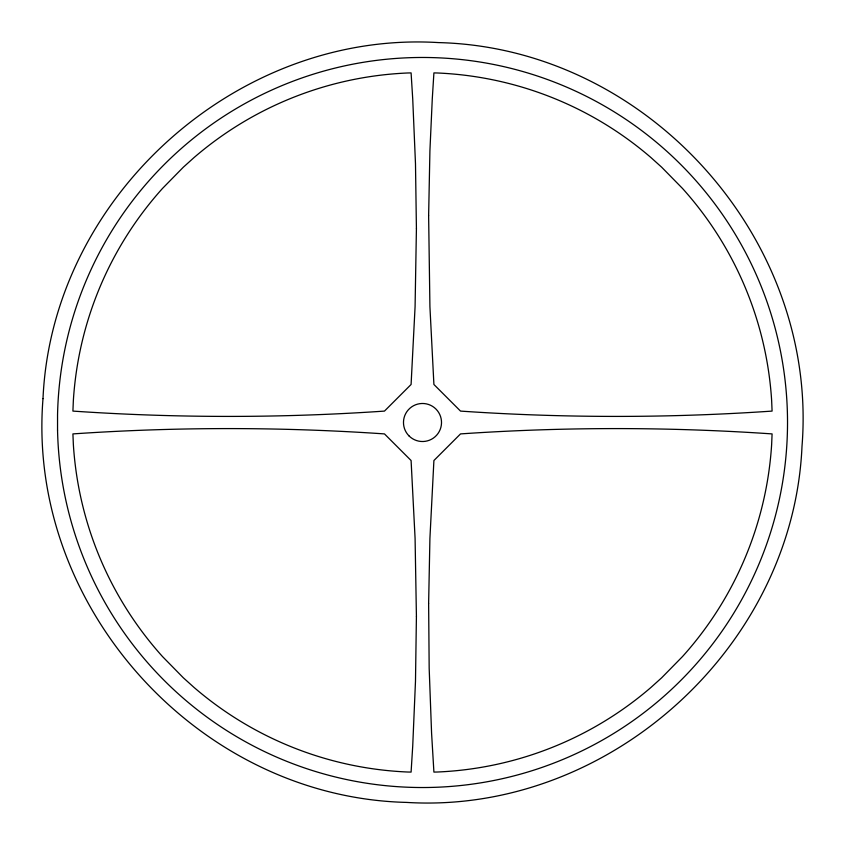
<?xml version="1.0" encoding="UTF-8"?>
<svg xmlns="http://www.w3.org/2000/svg" width="845" height="845" viewBox="0 0 845 845"><rect width="100%" height="100%" fill="white"/><g stroke="black" fill="none" stroke-linecap="round" stroke-linejoin="round"><path stroke-width="1.27" d="M416.416 228.689L415.085 306.629L411.092 384.475L384.475 411.092C280.783 418.18 176.605 418.18 72.913 411.092L73.357 400.53A349.83 349.83 0 0 1 162.525 188.414L183.333 167.204L193.917 157.677A349.83 349.83 0 0 1 407.85 72.976L411.092 72.913L412.719 98.844L415.486 163.74L416.416 228.689M416.416 616.311L415.486 681.26L412.719 746.156L411.092 772.087L407.85 772.024A349.83 349.83 0 0 1 193.917 687.323L183.333 677.796L162.525 656.586A349.83 349.83 0 0 1 73.357 444.47L72.913 433.907C176.605 426.82 280.783 426.82 384.475 433.907L411.092 460.525L415.085 538.371L416.416 616.311M428.626 215.697L429.915 306.629L433.907 384.475L460.525 411.092C564.217 418.18 668.395 418.18 772.087 411.092L771.643 400.53A349.83 349.83 0 0 0 682.475 188.414L661.667 167.204L651.083 157.677A349.83 349.83 0 0 0 437.15 72.976L433.907 72.913L432.281 98.844L429.915 150.759L428.626 215.697M428.626 603.319L429.175 668.268L431.584 733.185L433.907 772.087L437.15 772.024A349.83 349.83 0 0 0 651.083 687.323L661.667 677.796L682.475 656.586A349.83 349.83 0 0 0 771.643 444.47L772.087 433.907C668.395 426.82 564.217 426.82 460.525 433.907L433.907 460.525L429.915 538.371L428.626 603.319M43 398.629C26.269 606.266 198.332 797.342 406.572 802.412C607.893 814.707 793.18 647.883 802 446.371C818.731 238.734 646.668 47.658 438.428 42.588C237.107 30.293 51.82 197.117 43 398.629M57.544 430.147L57.544 414.853A365.04 365.04 0 0 1 607.217 107.653A365.04 365.04 0 0 1 607.217 737.347A365.04 365.04 0 0 1 57.544 430.147M409.054 435.946A19.012 19.012 0 0 0 440.868 427.422A19.012 19.012 0 0 0 417.578 404.132A19.012 19.012 0 0 0 409.054 435.946"/></g></svg>
